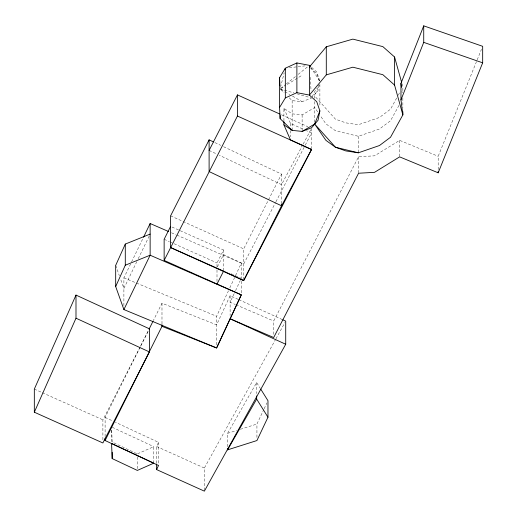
<?xml version="1.0" encoding="UTF-8"?>
<svg xmlns="http://www.w3.org/2000/svg" width="517" height="517" viewBox="0 0 517 517"><rect width="100%" height="100%" fill="white"/><g stroke="black" fill="none" stroke-linecap="round" stroke-linejoin="round"><path stroke-width="0.39" stroke-dasharray="2.58 1.94" d="M301.03 75.889L286.198 85.131M319.112 85.085L318.033 90.578L312.565 96.892M280.511 87.379L284.176 72.813M314.685 98.392L314.685 95.988L319.015 85.008M438.183 169.666L438.183 156.302L476.926 60.528M477.23 59.785L481.463 49.309M156.625 463.219L156.625 446.481L158.512 442.365L115.349 422.195M238.163 299.343L230.117 295.653L216.61 324.863L161.983 303.221L153.342 320.566M216.61 344.807L216.61 316.275L228.456 290.806M229.806 287.891L235.222 276.246M235.558 275.522L241.316 263.147L176.614 235.022M234.188 293.559L230.117 302.258L235.287 304.487M235.545 290.664L240.295 280.511M256.93 437.401L256.93 424.037L263.825 409.458M264.174 408.727L266.927 402.892M123.893 305.637L123.893 277.855L131.247 262.636M131.596 261.912L143.144 238.007M136.843 261.615L123.893 288.421L120.448 278.766M138.246 258.713L149.445 235.532M312.262 96.634L316.417 88.194M105.106 436.542L105.106 417.413L148.663 329.962M243.681 279.781L243.681 248.871L281.539 174.1L223.596 146.705M216.998 266.843L216.998 262.933L223.583 249.989L171.334 226.737M217.36 266.837L223.583 254.61L243.681 264.058L275.574 202.47M102.889 439.773L102.889 419.849L140.281 346.752M140.65 346.035L148.709 330.266M275.942 201.753L304.868 145.884M305.237 145.174L311.544 132.998L306.458 130.685M273.693 334.376L273.693 321.012L358.585 156.729L374.547 155.824L399.641 140.365L438.183 156.302M302.807 144.76L281.539 184.666L219.247 155.216M303.188 144.049L311.163 129.088M396.688 98.004L390.516 109.19L379.497 117.449L358.371 124.739L345.834 122.859L335.449 119.175L314.685 95.988M398.232 95.206L400.158 91.716M399.001 105.371L390.516 120.745L379.497 129.004L358.371 136.294L335.449 130.736L325.923 123.847L320.075 115.369M204.37 490.355L204.37 468.034L275.548 339.501M275.942 338.797L284.938 322.556M227.564 446.727L227.564 433.356L256.658 382.574L260.426 388.616M280.75 88.413L285.733 84.4M286.353 83.903L295.698 76.38M298.186 74.37L308.151 66.35M280.802 88.491L285.52 85.551M283.923 120.926L283.923 108.35L292.15 113.85L302.122 114.89L314.685 107.542L317.832 112.111M153.782 463.167L153.782 446.662L137.341 453.913L137.341 456.272M289.287 97.849L292.15 100.641L302.122 101.681L311.57 98.036M227.564 433.356L236.605 430.487M240.366 429.297L256.93 424.037M289.346 67.733L297.365 66.783M298.167 66.687L305.385 65.827M280.13 88.918L293.934 92.918M296.997 93.81L310.801 97.816M123.893 277.855L135.764 282.773M136.507 283.077L216.61 316.275M236.023 304.804L273.693 321.012M171.47 232.786L175.877 234.705M230.996 273.764L234.679 275.399M235.416 275.723L240.579 278.01M164.141 239.281L169.279 241.581M170.015 241.911L216.998 262.933M34.329 389.088L41.619 392.364M42.349 392.687L102.889 419.849M281.468 114.787L307.873 126.717M170.597 215.847L182.288 221.127M183.018 221.457L243.681 248.871M156.625 446.481L204.37 468.034M283.923 108.35L290.476 123.427L303.55 129.366M238.893 299.679L282.062 319.467M105.106 417.413L112.422 420.832M112.292 427.3L153.782 446.662M136.624 453.577L112.195 442.08L111.698 430.144M214.904 142.595L220.694 145.335M209.107 150.421L216.352 153.846M280.815 89.312L284.253 91.309M284.938 91.709L289.753 94.501M292.499 96.097L302.122 101.681M311.661 67.397L316.753 72.018L319.881 81.163M310.53 68.024L316.753 73.666L319.357 81.285M280.699 89.473L284.137 92.821M310.704 67.326L319.441 80.503M115.679 265.408L119.388 275.8M402.006 83.76L402.859 86.824L402.859 91.632M401.961 91.27L402.161 92.853M310.194 77.304L311.092 90.863M402.859 98.049L402.859 107.672M399.641 140.365L399.641 156.871M358.585 156.729L358.585 173.234M358.371 136.294L358.371 152.024M319.881 84.374L319.881 106.87M314.685 101.603L314.685 124.054M311.544 128.371L311.544 148.722M302.122 114.89L302.122 130.62M292.15 100.641L292.15 130.362M290.476 123.427L290.476 126.568M290.476 130.504L290.476 136.792M281.539 174.1L281.539 204.215M256.658 382.574L256.658 393.579M241.316 263.147L241.316 294.852M230.117 295.653L230.117 315.622M223.583 249.989L223.583 271.121M216.998 269.913L216.998 283.284M161.983 303.221L161.983 324.741M158.512 442.365L158.512 465.481M137.341 457.06L137.341 470.425M111.562 430.105L111.562 443.47"/><path stroke-width="0.78" d="M292.15 130.362L280.13 118.632L279.548 107.452L285.332 97.933L296.887 92.666L309.399 95.07L316.753 101.733L319.881 110.877L318.033 120.299L311.57 127.757L302.122 131.402L292.15 130.362L283.923 124.862L283.923 121.715M284.945 69.75L285.332 68.212L296.887 62.945L309.399 65.349L310.53 66.376M319.881 110.877L314.685 124.054L302.122 131.402M358.371 152.806L335.449 147.242L314.685 124.054L325.923 140.359L335.449 147.242L345.834 150.925L358.371 152.806L379.497 145.516L390.516 137.257L402.859 114.89L400.966 99.884L400.966 83.379L423.727 25.85L482.671 46.317L482.671 62.822L438.183 172.807L399.641 156.871L374.547 172.335L358.585 173.234L273.693 337.523L230.117 318.769L216.61 347.973L161.983 326.33L161.983 324.741M400.966 99.884L423.727 42.362L423.727 25.85M75.993 295.084L34.329 389.088L34.329 412.204L102.889 442.966L149.445 351.948L149.445 328.831L75.993 295.084L75.993 318.201L34.329 412.204M150.143 234.085L125.288 244.076L115.679 265.408L115.679 286.541L123.893 309.554L216.61 347.973L241.316 294.852L164.141 260.419L164.141 239.281L170.597 226.414M115.679 286.541L125.288 265.208L125.288 244.076M282.793 319.803L285.72 321.141L285.72 344.257L204.37 491.15L156.625 469.591L158.512 465.481L105.106 440.523L105.106 438.132M260.846 389.288L267.968 400.707L267.968 417.219L256.93 440.549L227.564 449.868L227.564 448.297M143.493 237.284L150.143 223.518L168.523 231.506M123.893 309.554L150.143 255.217L150.143 223.518M149.025 329.239L152.987 321.29M105.106 440.523L161.983 326.33M164.141 260.419L237.458 116.034L237.458 94.895L280.001 114.121M213.456 141.91L209.107 139.855L170.597 215.847L170.597 247.546L243.681 280.569L311.544 149.503L290.476 139.939L283.923 124.862M216.998 284.066L223.583 271.121L243.681 280.569L281.539 205.805L311.544 149.503L237.458 116.034M209.107 150.421L237.458 94.895M227.564 449.868L256.658 399.085L256.658 395.938M279.548 107.452L279.548 77.737L285.332 68.212L285.332 97.933M309.399 66.997L326.292 46.795L352.865 39.124L382.851 46.62L394.568 56.999L401.586 82.235M402.859 114.89L394.568 85.066L382.851 74.687L352.865 67.191L326.292 74.862L309.399 95.07L309.399 65.349M125.288 265.208L150.143 255.217L241.316 294.852L230.117 318.769L285.72 344.257M423.727 42.362L482.671 62.822M170.597 247.546L223.583 271.121M75.993 318.201L149.445 351.948M112.195 458.592L137.341 470.425L153.782 463.167L111.562 443.47L112.195 458.592L112.195 452.304M256.658 399.085L267.968 417.219M400.966 83.379L401.463 87.321M279.548 77.737L279.962 85.719M438.183 171.237L438.183 172.807M402.859 111.678L402.859 114.102M394.568 56.999L394.568 85.066M326.292 46.795L326.292 74.862M296.887 62.945L296.887 92.666M281.539 204.215L281.539 205.805L209.107 171.56L209.107 139.855M280.13 115.42L280.13 118.632M156.625 464.014L156.625 469.591"/></g></svg>
